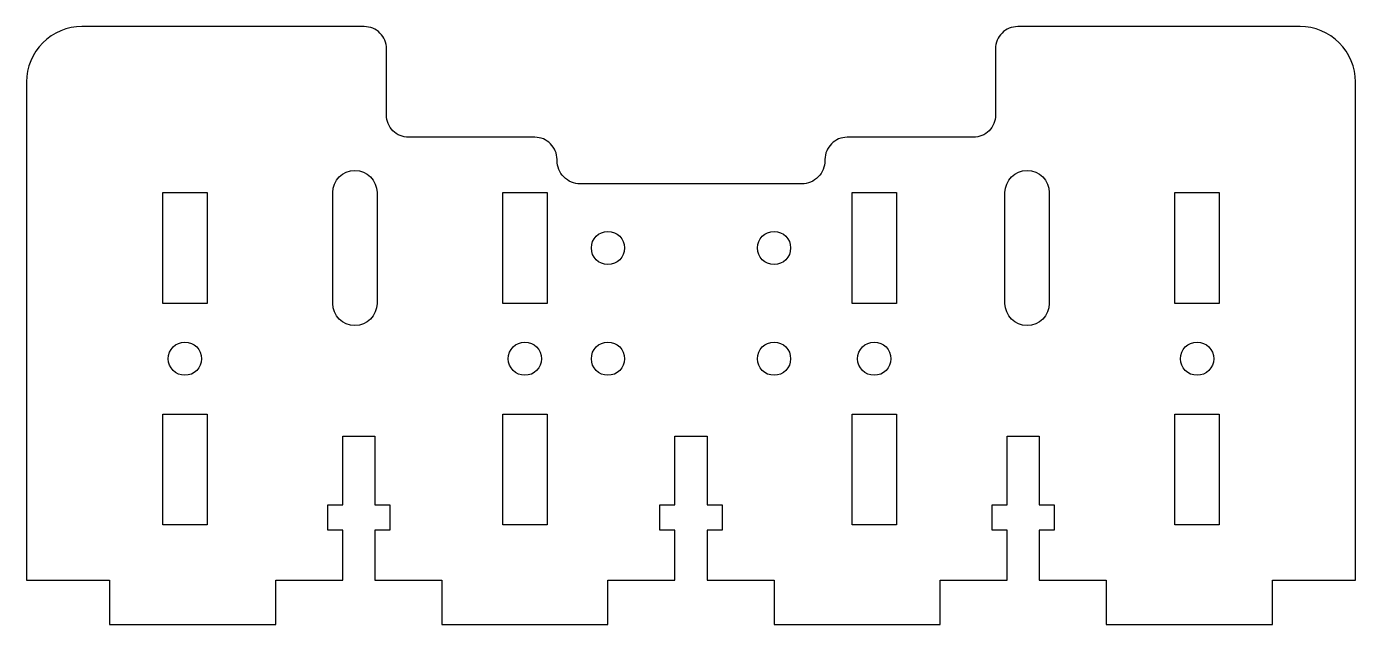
# Model space of a CAD drawing. Header units: millimetres. Extents: x -60 to 60, y -29 to 25.
import ezdxf

# ---------------------------------------------------------------- set-up
doc = ezdxf.new("R2010")
doc.units = ezdxf.units.MM

msp = doc.modelspace()

# ---------------------------------------------------------------- linework, layer by layer
for points in [[(-12.1, 13, 0.414214), (-14.1, 15), (-25.5, 15, -0.414214), (-27.5, 17), (-27.5, 23, 0.414214), (-29.5, 25), (-55, 25, 0.414214), (-60, 20), (-60, -25), (-52.5, -25), (-52.5, -29), (-37.5, -29), (-37.5, -25), (-31.45, -25), (-31.45, -20.5), (-32.8, -20.5), (-32.8, -18.2), (-31.45, -18.2), (-31.45, -12), (-28.55, -12), (-28.55, -18.2), (-27.2, -18.2), (-27.2, -20.5), (-28.55, -20.5), (-28.55, -25), (-22.5, -25), (-22.5, -29), (-7.5, -29), (-7.5, -25), (-1.45, -25), (-1.45, -20.5), (-2.8, -20.5), (-2.8, -18.2), (-1.45, -18.2), (-1.45, -12), (1.45, -12), (1.45, -18.2), (2.8, -18.2), (2.8, -20.5), (1.45, -20.5), (1.45, -25), (7.5, -25), (7.5, -29), (22.5, -29), (22.5, -25), (28.55, -25), (28.55, -20.5), (27.2, -20.5), (27.2, -18.2), (28.55, -18.2), (28.55, -12), (31.45, -12), (31.45, -18.2), (32.8, -18.2), (32.8, -20.5), (31.45, -20.5), (31.45, -25), (37.5, -25), (37.5, -29), (52.5, -29), (52.5, -25), (60, -25), (60, 20, 0.414214), (55, 25), (29.5, 25, 0.414214), (27.5, 23), (27.5, 17, -0.414214), (25.5, 15), (14.1, 15, 0.414214), (12.1, 13), (12.1, 12.9, -0.414214), (10, 10.8), (-10, 10.8, -0.414214), (-12.1, 12.9)], [(-32.35, 0), (-32.35, 10, -1), (-28.35, 10), (-28.35, 0, -1)], [(28.35, 0), (28.35, 10, -1), (32.35, 10), (32.35, 0, -1)]]:
    msp.add_lwpolyline(points, format="xyb", close=True)
for points in [[(-47.7, 0), (-47.7, 10), (-43.7, 10), (-43.7, 0)], [(-17, 0), (-17, 10), (-13, 10), (-13, 0)], [(14.55, 0), (14.55, 10), (18.55, 10), (18.55, 0)], [(43.7, 0), (43.7, 10), (47.7, 10), (47.7, 0)], [(-43.7, -10), (-43.7, -20), (-47.7, -20), (-47.7, -10)], [(-13, -10), (-13, -20), (-17, -20), (-17, -10)], [(18.55, -10), (18.55, -20), (14.55, -20), (14.55, -10)], [(47.7, -10), (47.7, -20), (43.7, -20), (43.7, -10)]]:
    msp.add_lwpolyline(points, close=True)
for centre in [(-7.5, 5), (7.5, 5), (-45.7, -5), (-15, -5), (-7.5, -5), (7.5, -5), (16.55, -5), (45.7, -5)]:
    msp.add_circle(centre, 1.5)

doc.saveas('drawing.dxf')
